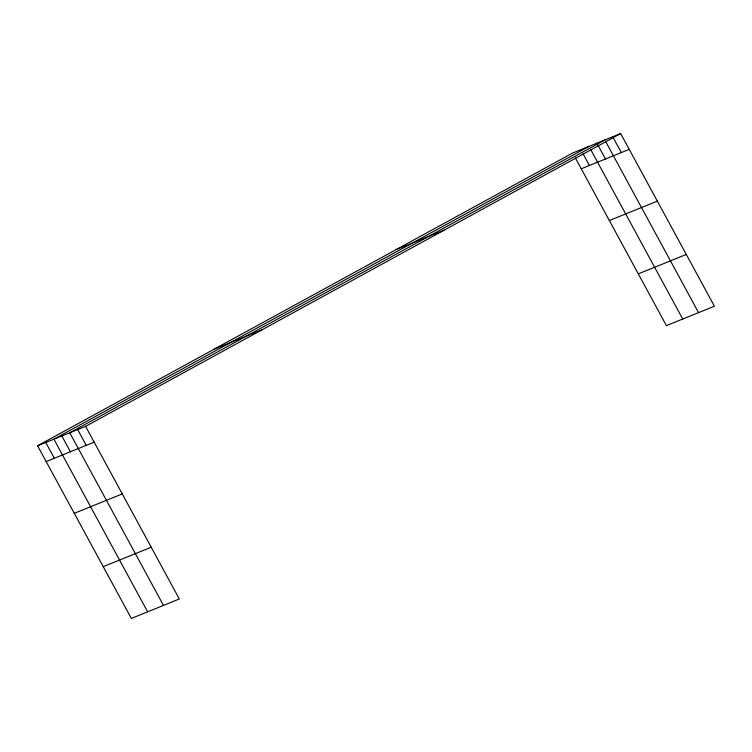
<?xml version="1.0" encoding="UTF-8"?>
<svg xmlns="http://www.w3.org/2000/svg" width="752" height="752" viewBox="0 0 752 752"><rect width="100%" height="100%" fill="white"/><g stroke="black" fill="none" stroke-linecap="round" stroke-linejoin="round"><path stroke-width="1.13" d="M37.6 445.776L85.587 426.365L179.324 598.996L131.337 618.417L37.6 445.776L572.676 153.004L620.663 133.583L714.4 306.224L666.413 325.635L575.355 157.929M588.995 146.396L53.918 439.177L147.646 611.808M604.834 139.994L69.748 432.776L163.485 605.407M85.587 426.365L620.663 133.583M581.249 168.786L629.236 149.366M396.107 249.617L444.094 230.206M214.179 349.163L262.166 329.752M609.355 220.543L657.342 201.132M46.173 461.559L94.16 442.148M638.307 273.869L686.294 254.458M74.269 513.325L122.266 493.914M103.231 566.651L151.218 547.24M612.748 136.789L621.321 152.571M605.905 141.968L698.561 312.625M596.909 143.2L605.482 158.982M590.602 149.357L682.731 319.036M582.979 153.643L589.408 165.487M77.672 429.571L86.236 445.353M61.833 435.972L70.406 451.755M45.759 442.477L54.323 458.259"/></g></svg>
